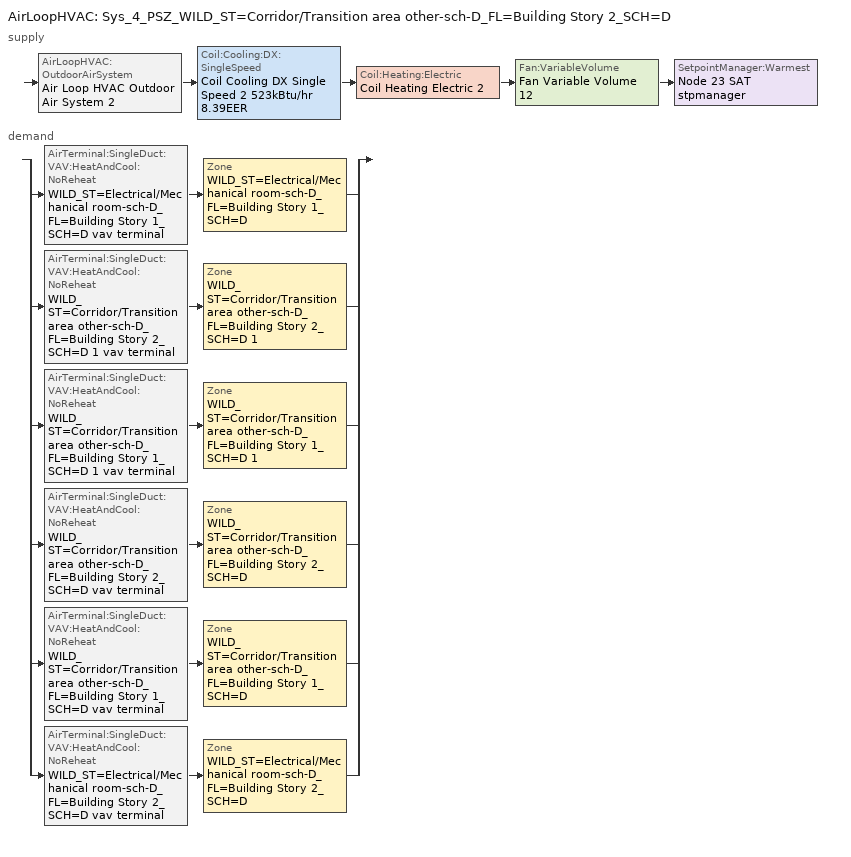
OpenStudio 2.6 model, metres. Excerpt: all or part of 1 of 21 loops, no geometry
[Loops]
AirLoopHVAC 'Sys_4_PSZ_WILD_ST=Corridor/Transition area other-sch-D_FL=Building Story 2_SCH=D'
 supply: AirLoopHVAC:OutdoorAirSystem 'Air Loop HVAC Outdoor Air System 2' > Coil:Cooling:DX:SingleSpeed 'Coil Cooling DX Single Speed 2 523kBtu/hr 8.39EER' > Coil:Heating:Electric 'Coil Heating Electric 2' > Fan:VariableVolume 'Fan Variable Volume 12' > SetpointManager:Warmest 'Node 23 SAT stpmanager'
 demand: split
  | AirTerminal:SingleDuct:VAV:HeatAndCool:NoReheat 'WILD_ST=Electrical/Mechanical room-sch-D_FL=Building Story 1_SCH=D vav terminal' > Zone 'WILD_ST=Electrical/Mechanical room-sch-D_FL=Building Story 1_SCH=D'
  | AirTerminal:SingleDuct:VAV:HeatAndCool:NoReheat 'WILD_ST=Corridor/Transition area other-sch-D_FL=Building Story 2_SCH=D 1 vav terminal' > Zone 'WILD_ST=Corridor/Transition area other-sch-D_FL=Building Story 2_SCH=D 1'
  | AirTerminal:SingleDuct:VAV:HeatAndCool:NoReheat 'WILD_ST=Corridor/Transition area other-sch-D_FL=Building Story 1_SCH=D 1 vav terminal' > Zone 'WILD_ST=Corridor/Transition area other-sch-D_FL=Building Story 1_SCH=D 1'
  | AirTerminal:SingleDuct:VAV:HeatAndCool:NoReheat 'WILD_ST=Corridor/Transition area other-sch-D_FL=Building Story 2_SCH=D vav terminal' > Zone 'WILD_ST=Corridor/Transition area other-sch-D_FL=Building Story 2_SCH=D'
  | AirTerminal:SingleDuct:VAV:HeatAndCool:NoReheat 'WILD_ST=Corridor/Transition area other-sch-D_FL=Building Story 1_SCH=D vav terminal' > Zone 'WILD_ST=Corridor/Transition area other-sch-D_FL=Building Story 1_SCH=D'
  | AirTerminal:SingleDuct:VAV:HeatAndCool:NoReheat 'WILD_ST=Electrical/Mechanical room-sch-D_FL=Building Story 2_SCH=D vav terminal' > Zone 'WILD_ST=Electrical/Mechanical room-sch-D_FL=Building Story 2_SCH=D'
[Sizing:Zone] Zone Cooling Design Supply Air Temperature Input Method=SupplyAirTemperature; Zone Cooling Design Supply Air Temperature {C}=13; Zone Cooling Design Supply Air Temperature Difference {deltaC}=11.11; Zone Heating Design Supply Air Temperature Input Method=SupplyAirTemperature; Zone Heating Design Supply Air Temperature {C}=43; Zone Heating Design Supply Air Temperature Difference {deltaC}=11.11; Zone Cooling Design Supply Air Humidity Ratio {kg-H2O/kg-air}=0.0085; Zone Heating Design Supply Air Humidity Ratio {kg-H2O/kg-air}=0.008; Zone Heating Sizing Factor=1.3; Zone Cooling Sizing Factor=1.1; Cooling Design Air Flow Method=DesignDay; Heating Design Air Flow Method=DesignDay; Account for Dedicated Outdoor Air System=No; Dedicated Outdoor Air System Control Strategy=NeutralSupplyAir; Dedicated Outdoor Air Low Setpoint Temperature for Design {C}=autosize; Dedicated Outdoor Air High Setpoint Temperature for Design {C}=autosize
WILD_ST=Corridor/Transition area other-sch-D_FL=Building Story 2_SCH=D; WILD_ST=Corridor/Transition area other-sch-D_FL=Building Story 1_SCH=D; WILD_ST=Corridor/Transition area other-sch-D_FL=Building Story 1_SCH=D 1; WILD_ST=Corridor/Transition area other-sch-D_FL=Building Story 2_SCH=D 1; WILD_ST=Electrical/Mechanical room-sch-D_FL=Building Story 1_SCH=D; WILD_ST=Electrical/Mechanical room-sch-D_FL=Building Story 2_SCH=D
[Zone equipment]
WILD_ST=Corridor/Transition area other-sch-D_FL=Building Story 2_SCH=D: WILD_ST=Corridor/Transition area other-sch-D_FL=Building Story 2_SCH=D erv doas, Zone HVAC Baseboard Convective Electric 3, WILD_ST=Corridor/Transition area other-sch-D_FL=Building Story 2_SCH=D vav terminal
WILD_ST=Corridor/Transition area other-sch-D_FL=Building Story 1_SCH=D: WILD_ST=Corridor/Transition area other-sch-D_FL=Building Story 1_SCH=D erv doas, Zone HVAC Baseboard Convective Electric 4, WILD_ST=Corridor/Transition area other-sch-D_FL=Building Story 1_SCH=D vav terminal
WILD_ST=Corridor/Transition area other-sch-D_FL=Building Story 1_SCH=D 1: WILD_ST=Corridor/Transition area other-sch-D_FL=Building Story 1_SCH=D 1 erv doas, Zone HVAC Baseboard Convective Electric 5, WILD_ST=Corridor/Transition area other-sch-D_FL=Building Story 1_SCH=D 1 vav terminal
WILD_ST=Corridor/Transition area other-sch-D_FL=Building Story 2_SCH=D 1: WILD_ST=Corridor/Transition area other-sch-D_FL=Building Story 2_SCH=D 1 erv doas, Zone HVAC Baseboard Convective Electric 6, WILD_ST=Corridor/Transition area other-sch-D_FL=Building Story 2_SCH=D 1 vav terminal
WILD_ST=Electrical/Mechanical room-sch-D_FL=Building Story 1_SCH=D: WILD_ST=Electrical/Mechanical room-sch-D_FL=Building Story 1_SCH=D erv doas, Zone HVAC Baseboard Convective Electric 7, WILD_ST=Electrical/Mechanical room-sch-D_FL=Building Story 1_SCH=D vav terminal
WILD_ST=Electrical/Mechanical room-sch-D_FL=Building Story 2_SCH=D: WILD_ST=Electrical/Mechanical room-sch-D_FL=Building Story 2_SCH=D erv doas, Zone HVAC Baseboard Convective Electric 8, WILD_ST=Electrical/Mechanical room-sch-D_FL=Building Story 2_SCH=D vav terminal
[AirLoopHVAC]
Sys_4_PSZ_WILD_ST=Corridor/Transition area other-sch-D_FL=Building Story 2_SCH=D: Availability Schedule=Sys_4_PSZ_WILD_ST=Corridor/Transition area other-sch-D_FL=Building Story 2_SCH=D Occ Sch; Design Supply Air Flow Rate {m3/s}=AutoSize
[Sizing:System]
Sys_4_PSZ_WILD_ST=Corridor/Transition area other-sch-D_FL=Building Story 2_SCH=D: Type of Load to Size On=Sensible; Design Outdoor Air Flow Rate {m3/s}=Autosize; Minimum System Air Flow Ratio=1; Preheat Design Temperature {C}=7; Preheat Design Humidity Ratio {kg-H2O/kg-Air}=0.008; Precool Design Temperature {C}=13; Precool Design Humidity Ratio {kg-H2O/kg-Air}=0.008; Central Cooling Design Supply Air Temperature {C}=13; Central Heating Design Supply Air Temperature {C}=43; Sizing Option=NonCoincident; 100% Outdoor Air in Cooling=No; 100% Outdoor Air in Heating=No; Central Cooling Design Supply Air Humidity Ratio {kg-H2O/kg-Air}=0.0085; Central Heating Design Supply Air Humidity Ratio {kg-H2O/kg-Air}=0.008; Cooling Design Air Flow Method=DesignDay; Cooling Design Air Flow Rate {m3/s}=0; Heating Design Air Flow Method=DesignDay; Heating Design Air Flow Rate {m3/s}=0; System Outdoor Air Method=ZoneSum; Zone Maximum Outdoor Air Fraction=1; Cooling Supply Air Flow Rate Per Floor Area {m3/s-m2}=0.00996765; Cooling Fraction of Autosized Cooling Supply Air Flow Rate=1; Cooling Supply Air Flow Rate Per Unit Cooling Capacity {m3/s-W}=3.94755e-05; Heating Supply Air Flow Rate Per Floor Area {m3/s-m2}=0.00996765; Heating Fraction of Autosized Heating Supply Air Flow Rate=1; Heating Fraction of Autosized Cooling Supply Air Flow Rate=1; Heating Supply Air Flow Rate Per Unit Heating Capacity {m3/s-W}=3.15882e-05; Cooling Design Capacity Method=CoolingDesignCapacity; Cooling Design Capacity {W}=autosize; Cooling Design Capacity Per Floor Area {W/m2}=234.7; Fraction of Autosized Cooling Design Capacity=1; Heating Design Capacity Method=HeatingDesignCapacity; Heating Design Capacity {W}=autosize; Heating Design Capacity Per Floor Area {W/m2}=157; Fraction of Autosized Heating Design Capacity=1; Central Cooling Capacity Control Method=OnOff
[Coil:Heating:Electric]
Coil Heating Electric 2: Availability Schedule=Always On Discrete
[Coil:Cooling:DX:SingleSpeed]
Coil Cooling DX Single Speed 2 523kBtu/hr 8.39EER: Availability Schedule=Always On Discrete; Rated Total Cooling Capacity {W}=autosize; Rated Sensible Heat Ratio=autosize; Rated COP {W/W}=3.17999; Rated Air Flow Rate {m3/s}=autosize; Rated Evaporator Fan Power Per Volume Flow Rate {W/(m3/s)}=773.3; Total Cooling Capacity Function of Temperature Curve=DXCOOL-NECB2011-REF-CAPFT; Total Cooling Capacity Function of Flow Fraction Curve=DXCOOL-NECB2011-REF-CAPFFLOW; Energy Input Ratio Function of Temperature Curve=DXCOOL-NECB2011-REF-COOLEIRFT; Energy Input Ratio Function of Flow Fraction Curve=DXCOOL-NECB2011-REF-COOLEIRFFLOW; Part Load Fraction Correlation Curve=DXCOOL-NECB2011-REF-COOLPLFFPLR; Condenser Type=AirCooled; Evaporative Condenser Effectiveness=0; Evaporative Condenser Air Flow Rate {m3/s}=Autosize; Evaporative Condenser Pump Rated Power Consumption {W}=Autosize; Crankcase Heater Capacity {W}=0; Maximum Outdoor Dry-Bulb Temperature for Crankcase Heater Operation {C}=0; Basin Heater Capacity {W/K}=0; Basin Heater Setpoint Temperature {C}=10
[Controller:OutdoorAir]
Controller Outdoor Air 2: Minimum Outdoor Air Flow Rate {m3/s}=0; Maximum Outdoor Air Flow Rate {m3/s}=0; Economizer Control Type=DifferentialEnthalpy; Economizer Control Action Type=ModulateFlow; Lockout Type=NoLockout; Minimum Limit Type=FixedMinimum; Minimum Outdoor Air Schedule=Sys_4_PSZ_WILD_ST=Corridor/Transition area other-sch-D_FL=Building Story 2_SCH=D Occ Sch; Controller Mechanical Ventilation=Controller Mechanical Ventilation 2; High Humidity Control=No; Heat Recovery Bypass Control Type=BypassWhenOAFlowGreaterThanMinimum
[Controller:MechanicalVentilation]
Controller Mechanical Ventilation 2: Availability Schedule=Always On Discrete; System Outdoor Air Method=ZoneSum
[AirLoopHVAC:OutdoorAirSystem]
Air Loop HVAC Outdoor Air System 2: Controller=Controller Outdoor Air 2
[ZoneHVAC:Baseboard:Convective:Electric] Availability Schedule=Always On Discrete; Nominal Capacity {W}=autosize; Efficiency=1
Zone HVAC Baseboard Convective Electric 3; Zone HVAC Baseboard Convective Electric 4; Zone HVAC Baseboard Convective Electric 5; Zone HVAC Baseboard Convective Electric 6; Zone HVAC Baseboard Convective Electric 7; Zone HVAC Baseboard Convective Electric 8
[HeatExchanger:AirToAir:SensibleAndLatent] Availability Schedule=Always On Discrete; Nominal Supply Air Flow Rate {m3/s}=autosize; Sensible Effectiveness at 100% Heating Air Flow=0.76; Latent Effectiveness at 100% Heating Air Flow=0.75; Sensible Effectiveness at 75% Heating Air Flow=0.81; Latent Effectiveness at 75% Heating Air Flow=0.75; Sensible Effectiveness at 100% Cooling Air Flow=0.76; Latent Effectiveness at 100% Cooling Air Flow=0.75; Sensible Effectiveness at 75% Cooling Air Flow=0.81; Latent Effectiveness at 75% Cooling Air Flow=0.75; Supply Air Outlet Temperature Control=No; Heat Exchanger Type=Rotary; Frost Control Type=ExhaustAirRecirculation; Threshold Temperature {C}=-23.3; Initial Defrost Time Fraction=0.167; Rate of Defrost Time Fraction Increase {1/K}=0.012; Economizer Lockout=No
Name | Nominal Electric Power {W}
WILD_ST=Electrical/Mechanical room-sch-D_FL=Building Story 1_SCH=D erv hx; WILD_ST=Electrical/Mechanical room-sch-D_FL=Building Story 2_SCH=D erv hx | 124.793
WILD_ST=Corridor/Transition area other-sch-D_FL=Building Story 2_SCH=D 1 erv hx; WILD_ST=Corridor/Transition area other-sch-D_FL=Building Story 1_SCH=D 1 erv hx | 259.946
WILD_ST=Corridor/Transition area other-sch-D_FL=Building Story 2_SCH=D erv hx; WILD_ST=Corridor/Transition area other-sch-D_FL=Building Story 1_SCH=D erv hx | 299.311
[Fan:VariableVolume]
Fan Variable Volume 12: Availability Schedule=Always On Discrete; Fan Efficiency=0.75; Pressure Rise {Pa}=640; Maximum Flow Rate {m3/s}=Autosize; Fan Power Minimum Flow Rate Input Method=Fraction; Fan Power Minimum Flow Fraction=0.3; Fan Power Minimum Air Flow Rate {m3/s}=0; Motor Efficiency=0.9; Motor In Airstream Fraction=1; Fan Power Coefficient 1=0.0407599; Fan Power Coefficient 2=0.088045; Fan Power Coefficient 3=-0.0729261; Fan Power Coefficient 4=0.94374; Fan Power Coefficient 5=0
[SetpointManager:Warmest]
Node 23 SAT stpmanager: Control Variable=Temperature; Minimum Setpoint Temperature {C}=12; Maximum Setpoint Temperature {C}=35; Strategy=MaximumTemperature
[AirTerminal:SingleDuct:VAV:HeatAndCool:NoReheat] Availability Schedule=Always On Discrete; Maximum Air Flow Rate {m3/s}=autosize; Zone Minimum Air Flow Fraction=0.05
WILD_ST=Electrical/Mechanical room-sch-D_FL=Building Story 1_SCH=D vav terminal; WILD_ST=Corridor/Transition area other-sch-D_FL=Building Story 2_SCH=D 1 vav terminal; WILD_ST=Corridor/Transition area other-sch-D_FL=Building Story 1_SCH=D 1 vav terminal; WILD_ST=Corridor/Transition area other-sch-D_FL=Building Story 2_SCH=D vav terminal; WILD_ST=Corridor/Transition area other-sch-D_FL=Building Story 1_SCH=D vav terminal; WILD_ST=Electrical/Mechanical room-sch-D_FL=Building Story 2_SCH=D vav terminal
[ZoneHVAC:EnergyRecoveryVentilator:Controller] Temperature High Limit {C}=19; Temperature Low Limit {C}=13; Exhaust Air Temperature Limit=NoExhaustAirTemperatureLimit; Exhaust Air Enthalpy Limit=NoExhaustAirEnthalpyLimit; Time of Day Economizer Flow Control Schedule=Always Off Discrete; High Humidity Control Flag=No; High Humidity Outdoor Air Flow Ratio=1; Control High Indoor Humidity Based on Outdoor Humidity Ratio=Yes
Name | Electronic Enthalpy Limit Curve
WILD_ST=Electrical/Mechanical room-sch-D_FL=Building Story 1_SCH=D erv contr | Curve Cubic 15
WILD_ST=Corridor/Transition area other-sch-D_FL=Building Story 2_SCH=D 1 erv contr | Curve Cubic 16
WILD_ST=Corridor/Transition area other-sch-D_FL=Building Story 1_SCH=D 1 erv contr | Curve Cubic 17
WILD_ST=Corridor/Transition area other-sch-D_FL=Building Story 2_SCH=D erv contr | Curve Cubic 18
WILD_ST=Corridor/Transition area other-sch-D_FL=Building Story 1_SCH=D erv contr | Curve Cubic 19
WILD_ST=Electrical/Mechanical room-sch-D_FL=Building Story 2_SCH=D erv contr | Curve Cubic 20
[Fan:OnOff] Availability Schedule=Always On Discrete; Fan Efficiency=0.75; Pressure Rise {Pa}=200; Maximum Flow Rate {m3/s}=autosize; Motor Efficiency=0.9; Motor In Airstream Fraction=1
Name | Fan Power Ratio Function of Speed Ratio Curve | Fan Efficiency Ratio Function of Speed Ratio Curve
WILD_ST=Electrical/Mechanical room-sch-D_FL=Building Story 1_SCH=D erv sup fan | Fan On Off Power Curve 26 | Fan On Off Efficiency Curve 26
WILD_ST=Electrical/Mechanical room-sch-D_FL=Building Story 1_SCH=D erv exh fan | Fan On Off Power Curve 27 | Fan On Off Efficiency Curve 27
WILD_ST=Corridor/Transition area other-sch-D_FL=Building Story 2_SCH=D 1 erv sup fan | Fan On Off Power Curve 28 | Fan On Off Efficiency Curve 28
WILD_ST=Corridor/Transition area other-sch-D_FL=Building Story 2_SCH=D 1 erv exh fan | Fan On Off Power Curve 29 | Fan On Off Efficiency Curve 29
WILD_ST=Corridor/Transition area other-sch-D_FL=Building Story 1_SCH=D 1 erv sup fan | Fan On Off Power Curve 30 | Fan On Off Efficiency Curve 30
WILD_ST=Corridor/Transition area other-sch-D_FL=Building Story 1_SCH=D 1 erv exh fan | Fan On Off Power Curve 31 | Fan On Off Efficiency Curve 31
WILD_ST=Corridor/Transition area other-sch-D_FL=Building Story 2_SCH=D erv sup fan | Fan On Off Power Curve 32 | Fan On Off Efficiency Curve 32
WILD_ST=Corridor/Transition area other-sch-D_FL=Building Story 2_SCH=D erv exh fan | Fan On Off Power Curve 33 | Fan On Off Efficiency Curve 33
WILD_ST=Corridor/Transition area other-sch-D_FL=Building Story 1_SCH=D erv sup fan | Fan On Off Power Curve 34 | Fan On Off Efficiency Curve 34
WILD_ST=Corridor/Transition area other-sch-D_FL=Building Story 1_SCH=D erv exh fan | Fan On Off Power Curve 35 | Fan On Off Efficiency Curve 35
WILD_ST=Electrical/Mechanical room-sch-D_FL=Building Story 2_SCH=D erv sup fan | Fan On Off Power Curve 36 | Fan On Off Efficiency Curve 36
WILD_ST=Electrical/Mechanical room-sch-D_FL=Building Story 2_SCH=D erv exh fan | Fan On Off Power Curve 37 | Fan On Off Efficiency Curve 37
[ZoneHVAC:EnergyRecoveryVentilator] Availability Schedule=Sys_4_PSZ_WILD_ST=Corridor/Transition area other-sch-D_FL=Building Story 2_SCH=D Occ Sch; Supply Air Flow Rate {m3/s}=autosize; Exhaust Air Flow Rate {m3/s}=autosize; Ventilation Rate per Unit Floor Area {m3/s-m2}=0.0003048; Ventilation Rate per Occupant {m3/s-person}=0
Name | Heat Exchanger | Supply Air Fan | Exhaust Air Fan | Controller
WILD_ST=Electrical/Mechanical room-sch-D_FL=Building Story 1_SCH=D erv doas | WILD_ST=Electrical/Mechanical room-sch-D_FL=Building Story 1_SCH=D erv hx | WILD_ST=Electrical/Mechanical room-sch-D_FL=Building Story 1_SCH=D erv sup fan | WILD_ST=Electrical/Mechanical room-sch-D_FL=Building Story 1_SCH=D erv exh fan | WILD_ST=Electrical/Mechanical room-sch-D_FL=Building Story 1_SCH=D erv contr
WILD_ST=Corridor/Transition area other-sch-D_FL=Building Story 2_SCH=D 1 erv doas | WILD_ST=Corridor/Transition area other-sch-D_FL=Building Story 2_SCH=D 1 erv hx | WILD_ST=Corridor/Transition area other-sch-D_FL=Building Story 2_SCH=D 1 erv sup fan | WILD_ST=Corridor/Transition area other-sch-D_FL=Building Story 2_SCH=D 1 erv exh fan | WILD_ST=Corridor/Transition area other-sch-D_FL=Building Story 2_SCH=D 1 erv contr
WILD_ST=Corridor/Transition area other-sch-D_FL=Building Story 1_SCH=D 1 erv doas | WILD_ST=Corridor/Transition area other-sch-D_FL=Building Story 1_SCH=D 1 erv hx | WILD_ST=Corridor/Transition area other-sch-D_FL=Building Story 1_SCH=D 1 erv sup fan | WILD_ST=Corridor/Transition area other-sch-D_FL=Building Story 1_SCH=D 1 erv exh fan | WILD_ST=Corridor/Transition area other-sch-D_FL=Building Story 1_SCH=D 1 erv contr
WILD_ST=Corridor/Transition area other-sch-D_FL=Building Story 2_SCH=D erv doas | WILD_ST=Corridor/Transition area other-sch-D_FL=Building Story 2_SCH=D erv hx | WILD_ST=Corridor/Transition area other-sch-D_FL=Building Story 2_SCH=D erv sup fan | WILD_ST=Corridor/Transition area other-sch-D_FL=Building Story 2_SCH=D erv exh fan | WILD_ST=Corridor/Transition area other-sch-D_FL=Building Story 2_SCH=D erv contr
WILD_ST=Corridor/Transition area other-sch-D_FL=Building Story 1_SCH=D erv doas | WILD_ST=Corridor/Transition area other-sch-D_FL=Building Story 1_SCH=D erv hx | WILD_ST=Corridor/Transition area other-sch-D_FL=Building Story 1_SCH=D erv sup fan | WILD_ST=Corridor/Transition area other-sch-D_FL=Building Story 1_SCH=D erv exh fan | WILD_ST=Corridor/Transition area other-sch-D_FL=Building Story 1_SCH=D erv contr
WILD_ST=Electrical/Mechanical room-sch-D_FL=Building Story 2_SCH=D erv doas | WILD_ST=Electrical/Mechanical room-sch-D_FL=Building Story 2_SCH=D erv hx | WILD_ST=Electrical/Mechanical room-sch-D_FL=Building Story 2_SCH=D erv sup fan | WILD_ST=Electrical/Mechanical room-sch-D_FL=Building Story 2_SCH=D erv exh fan | WILD_ST=Electrical/Mechanical room-sch-D_FL=Building Story 2_SCH=D erv contr
[Schedule:Ruleset]
Sys_4_PSZ_WILD_ST=Corridor/Transition area other-sch-D_FL=Building Story 2_SCH=D Occ Sch: Default Day Schedule=Sys_4_PSZ_WILD_ST=Corridor/Transition area other-sch-D_FL=Building Story 2_SCH=D Occ Sch Default; Summer Design Day Schedule=Sys_4_PSZ_WILD_ST=Corridor/Transition area other-sch-D_FL=Building Story 2_SCH=D Occ Sch Summer Design Day; Winter Design Day Schedule=Sys_4_PSZ_WILD_ST=Corridor/Transition area other-sch-D_FL=Building Story 2_SCH=D Occ Sch Winter Design Day
[Schedule:Day]
Sys_4_PSZ_WILD_ST=Corridor/Transition area other-sch-D_FL=Building Story 2_SCH=D Occ Sch Default; Sys_4_PSZ_WILD_ST=Corridor/Transition area other-sch-D_FL=Building Story 2_SCH=D Occ Sch Winter Design Day; Sys_4_PSZ_WILD_ST=Corridor/Transition area other-sch-D_FL=Building Story 2_SCH=D Occ Sch Summer Design Day: 24, 0, 1
[Schedule:Rule] Schedule Ruleset=Sys_4_PSZ_WILD_ST=Corridor/Transition area other-sch-D_FL=Building Story 2_SCH=D Occ Sch; Date Specification Type=DateRange; Start Month=1; Start Day=1; End Month=12
Name | Rule Order | Day Schedule | Apply Monday | End Day | Apply Tuesday | Apply Wednesday | Apply Thursday
Sys_4_PSZ_WILD_ST=Corridor/Transition area other-sch-D_FL=Building Story 2_SCH=D Occ Sch Monday Rule | 6 | Sys_4_PSZ_WILD_ST=Corridor/Transition area other-sch-D_FL=Building Story 2_SCH=D Occ Sch Monday | Yes | 25
Sys_4_PSZ_WILD_ST=Corridor/Transition area other-sch-D_FL=Building Story 2_SCH=D Occ Sch Tuesday Rule | 5 | Sys_4_PSZ_WILD_ST=Corridor/Transition area other-sch-D_FL=Building Story 2_SCH=D Occ Sch Tuesday |  | 26 | Yes
Sys_4_PSZ_WILD_ST=Corridor/Transition area other-sch-D_FL=Building Story 2_SCH=D Occ Sch Wednesday Rule | 4 | Sys_4_PSZ_WILD_ST=Corridor/Transition area other-sch-D_FL=Building Story 2_SCH=D Occ Sch Wednesday |  | 27 |  | Yes
Sys_4_PSZ_WILD_ST=Corridor/Transition area other-sch-D_FL=Building Story 2_SCH=D Occ Sch Thursday Rule | 3 | Sys_4_PSZ_WILD_ST=Corridor/Transition area other-sch-D_FL=Building Story 2_SCH=D Occ Sch Thursday |  | 28 |  |  | Yes
[Schedule:Constant]
Name | Value
Always On Discrete | 1
Always Off Discrete | 0
[Curve:Biquadratic] Minimum Value of x=13; Maximum Value of x=24; Minimum Value of y=24; Maximum Value of y=46
Name | Coefficient1 Constant | Coefficient2 x | Coefficient3 x**2 | Coefficient4 y | Coefficient5 y**2 | Coefficient6 x*y
DXCOOL-NECB2011-REF-CAPFT | 0.867905 | 0.0142459 | 0.00055436 | -0.0075575 | 3.3e-05 | -0.0001918
DXCOOL-NECB2011-REF-COOLEIRFT | 0.116936 | 0.0284933 | -0.0004112 | 0.0214108 | 0.00016103 | -0.0006791
[Curve:Quadratic] Coefficient1 Constant=1; Coefficient2 x=0; Coefficient3 x**2=0; Minimum Value of x=0; Maximum Value of x=1
DXCOOL-NECB2011-REF-CAPFFLOW; DXCOOL-NECB2011-REF-COOLEIRFFLOW
[Curve:Cubic]
Name | Coefficient1 Constant | Coefficient2 x | Coefficient3 x**2 | Coefficient4 x**3 | Minimum Value of x | Maximum Value of x
DXCOOL-NECB2011-REF-COOLPLFFPLR | 0.0277 | 4.9151 | -8.184 | 4.2702 | 0.7 | 1
Fan On Off Efficiency Curve 26; Fan On Off Efficiency Curve 27; Fan On Off Efficiency Curve 28; Fan On Off Efficiency Curve 29; Fan On Off Efficiency Curve 30; Fan On Off Efficiency Curve 31; Fan On Off Efficiency Curve 32; Fan On Off Efficiency Curve 33; Fan On Off Efficiency Curve 34; Fan On Off Efficiency Curve 35; Fan On Off Efficiency Curve 36; Fan On Off Efficiency Curve 37 | 1 | 0 | 0 | 0 | 0 | 1
Curve Cubic 15; Curve Cubic 16; Curve Cubic 17; Curve Cubic 18; Curve Cubic 19; Curve Cubic 20 | 0.013427 | -0.00047892 | 5.3352e-05 | -1.8103e-06 | 16.6 | 29.13
[Curve:Exponent] Coefficient1 Constant=1; Coefficient2 Constant=0; Coefficient3 Constant=0; Minimum Value of x=0; Maximum Value of x=1
Fan On Off Power Curve 26; Fan On Off Power Curve 27; Fan On Off Power Curve 28; Fan On Off Power Curve 29; Fan On Off Power Curve 30; Fan On Off Power Curve 31; Fan On Off Power Curve 32; Fan On Off Power Curve 33; Fan On Off Power Curve 34; Fan On Off Power Curve 35; Fan On Off Power Curve 36; Fan On Off Power Curve 37
